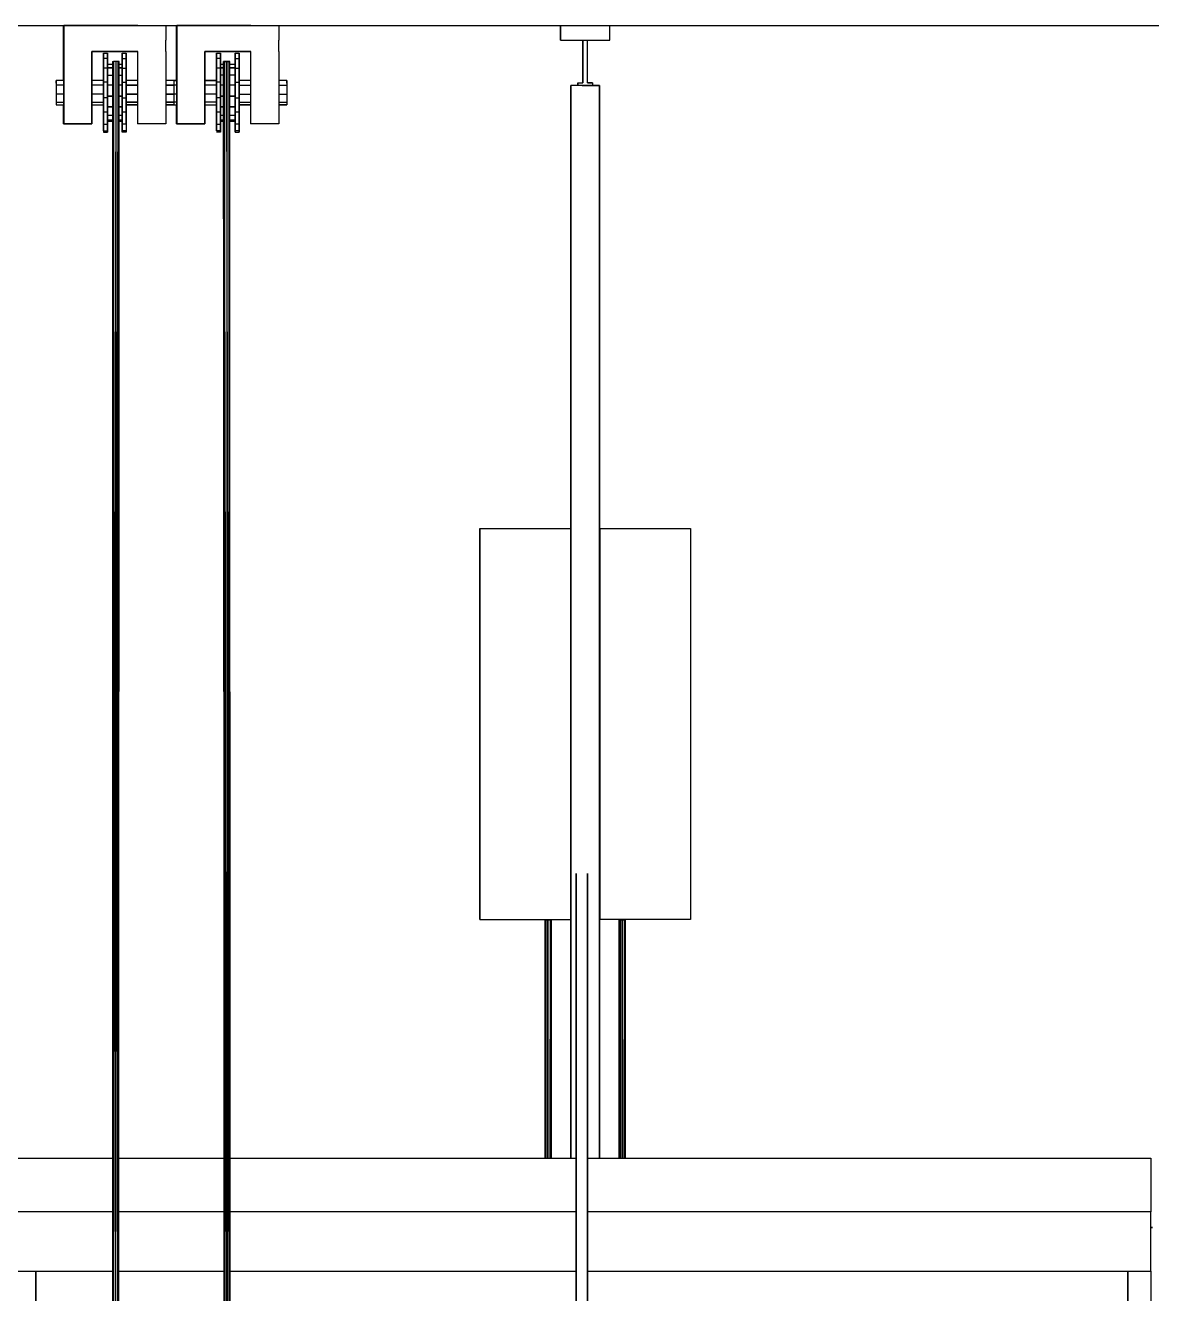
# Model space of a CAD drawing. Extents: x -32 to 51.8, y -51.6 to -5.5.
# Drawn here: x -14.691 to -10.73, y -42.716 to -38.257 of the extents above; entities that cross this region are included whole.
import ezdxf

# ---------------------------------------------------------------- set-up
doc = ezdxf.new("R2010")
doc.units = 0
doc.header["$MEASUREMENT"] = 0
doc.layers.get('0').update_dxf_attribs({"linetype": 'CONTINUOUS'})

msp = doc.modelspace()

# ---------------------------------------------------------------- linework, layer by layer
at = {"linetype": 'ByBlock'}
msp.add_line((-32.0393, -38.2573), (38.5464, -38.2573), dxfattribs=at)
for p, q in [((-14.5566, -38.2573), (-14.5566, -38.3093)), ((-14.5566, -38.3093), (-14.5566, -38.2573)), ((-14.5566, -38.2573), (-14.5557, -38.2573)), ((-14.5557, -38.2573), (-14.5557, -38.2573)), ((-14.5557, -38.2573), (-14.5557, -38.3093)), ((-14.5557, -38.3093), (-14.5557, -38.2573)), ((-14.5557, -38.2573), (-14.457, -38.2573)), ((-14.457, -38.2573), (-14.5557, -38.2573)), ((-14.5557, -38.2573), (-14.5557, -38.2573)), ((-14.457, -38.2573), (-14.2949, -38.2573)), ((-14.2949, -38.2573), (-14.457, -38.2573)), ((-14.2949, -38.2573), (-14.1965, -38.2573)), ((-14.1965, -38.2573), (-14.1965, -38.3093)), ((-14.1594, -38.2573), (-14.1594, -38.3093)), ((-14.1594, -38.3093), (-14.1594, -38.2573)), ((-14.1594, -38.2573), (-14.1585, -38.2573)), ((-14.1585, -38.2573), (-14.1585, -38.2573)), ((-14.1585, -38.2573), (-14.1585, -38.3093)), ((-14.1585, -38.3093), (-14.1585, -38.2573)), ((-14.1585, -38.2573), (-14.0598, -38.2573)), ((-14.0598, -38.2573), (-14.1585, -38.2573)), ((-14.1585, -38.2573), (-14.1585, -38.2573)), ((-14.0598, -38.2573), (-13.8978, -38.2573)), ((-13.8978, -38.2573), (-14.0598, -38.2573)), ((-13.8978, -38.2573), (-13.7994, -38.2573)), ((-13.7994, -38.2573), (-13.7994, -38.3093)), ((-12.8091, -38.2689), (-12.8091, -38.2573)), ((-12.8091, -38.2573), (-12.8091, -38.2689)), ((-12.8091, -38.2573), (-12.8091, -38.2689)), ((-12.8091, -38.2573), (-12.8091, -38.2689)), ((-12.8091, -38.2689), (-12.8091, -38.2573)), ((-12.8091, -38.2689), (-12.8091, -38.2573)), ((-12.6355, -38.2689), (-12.6355, -38.2573)), ((-12.8091, -38.3089), (-12.8091, -38.2689)), ((-12.8091, -38.2689), (-12.8091, -38.3089)), ((-12.8091, -38.2689), (-12.8091, -38.3089)), ((-12.8091, -38.2689), (-12.8091, -38.3089)), ((-12.8091, -38.3089), (-12.8091, -38.2689)), ((-12.8091, -38.3089), (-12.8091, -38.2689)), ((-12.6355, -38.3089), (-12.6355, -38.2689)), ((-14.5566, -38.3493), (-14.5566, -38.3093)), ((-14.5557, -38.3093), (-14.5557, -38.3493)), ((-14.5557, -38.3493), (-14.5557, -38.3093)), ((-14.1965, -38.3493), (-14.1965, -38.3093)), ((-14.1594, -38.3493), (-14.1594, -38.3093)), ((-14.1585, -38.3093), (-14.1585, -38.3493)), ((-14.1585, -38.3493), (-14.1585, -38.3093)), ((-13.7994, -38.3493), (-13.7994, -38.3093)), ((-12.8091, -38.3089), (-12.6355, -38.3089)), ((-12.8091, -38.3089), (-12.8091, -38.3089)), ((-12.8091, -38.3089), (-12.8091, -38.3089)), ((-12.8091, -38.3089), (-12.8091, -38.3089)), ((-12.8091, -38.3089), (-12.8091, -38.3089)), ((-12.8091, -38.3089), (-12.8091, -38.3089)), ((-12.7309, -38.4589), (-12.7309, -38.3089)), ((-12.7309, -38.3089), (-12.7309, -38.4589)), ((-12.7309, -38.4589), (-12.7309, -38.3089)), ((-12.7309, -38.3089), (-12.7309, -38.4589)), ((-12.7309, -38.4589), (-12.7309, -38.3089)), ((-12.7137, -38.4589), (-12.7137, -38.3089)), ((-14.5566, -38.3493), (-14.5566, -38.4515)), ((-14.5566, -38.4515), (-14.5566, -38.3493)), ((-14.5557, -38.3493), (-14.5557, -38.6034)), ((-14.5557, -38.6034), (-14.5557, -38.3493)), ((-14.457, -38.3493), (-14.2961, -38.3493)), ((-14.457, -38.6034), (-14.457, -38.3493)), ((-14.2961, -38.3493), (-14.457, -38.3493)), ((-14.457, -38.3493), (-14.2949, -38.3493)), ((-14.2949, -38.3493), (-14.457, -38.3493)), ((-14.457, -38.3493), (-14.457, -38.6034)), ((-14.4157, -38.3547), (-14.4013, -38.3547)), ((-14.4157, -38.3733), (-14.4157, -38.3547)), ((-14.4157, -38.3598), (-14.4157, -38.3547)), ((-14.4157, -38.3547), (-14.4157, -38.3733)), ((-14.4157, -38.3829), (-14.4157, -38.3598)), ((-14.4157, -38.3598), (-14.4157, -38.3829)), ((-14.4013, -38.3733), (-14.4157, -38.3733)), ((-14.4157, -38.3733), (-14.4157, -38.408)), ((-14.4157, -38.408), (-14.4157, -38.3733)), ((-14.4157, -38.4249), (-14.4157, -38.3829)), ((-14.4157, -38.3829), (-14.4157, -38.3829)), ((-14.4157, -38.3829), (-14.4157, -38.4249)), ((-14.4013, -38.3547), (-14.4013, -38.3733)), ((-14.4013, -38.3733), (-14.4013, -38.3547)), ((-14.4013, -38.3733), (-14.4013, -38.408)), ((-14.4013, -38.408), (-14.4013, -38.3733)), ((-14.3803, -38.3843), (-14.3844, -43.1334)), ((-14.3836, -38.3844), (-14.3844, -43.1334)), ((-14.3836, -38.3844), (-14.3803, -38.3843)), ((-14.3803, -38.3843), (-14.3811, -43.1334)), ((-14.3723, -38.3843), (-14.3811, -43.1334)), ((-14.3723, -38.3843), (-14.3803, -38.3843)), ((-14.3723, -38.3843), (-14.3731, -43.1334)), ((-14.3731, -43.1334), (-14.3644, -38.3843)), ((-14.3644, -38.3843), (-14.3723, -38.3843)), ((-14.3652, -43.1334), (-14.3644, -38.3843)), ((-14.3652, -43.1334), (-14.3611, -38.3844)), ((-14.3611, -38.3844), (-14.3644, -38.3843)), ((-14.3619, -43.1334), (-14.3611, -38.3844)), ((-14.3501, -38.3547), (-14.3357, -38.3547)), ((-14.3501, -38.3733), (-14.3501, -38.3547)), ((-14.3501, -38.3547), (-14.3501, -38.3598)), ((-14.3501, -38.3598), (-14.3501, -38.3547)), ((-14.3501, -38.3547), (-14.3501, -38.3733)), ((-14.3501, -38.3598), (-14.3501, -38.3598)), ((-14.3501, -38.3598), (-14.3501, -38.3829)), ((-14.3501, -38.3829), (-14.3501, -38.3598)), ((-14.3501, -38.3733), (-14.3357, -38.3733)), ((-14.3501, -38.408), (-14.3501, -38.3733)), ((-14.3501, -38.3733), (-14.3501, -38.408)), ((-14.3501, -38.3829), (-14.3501, -38.3829)), ((-14.3501, -38.3934), (-14.3501, -38.3829)), ((-14.3357, -38.3547), (-14.3357, -38.3547)), ((-14.3357, -38.3733), (-14.3357, -38.3547)), ((-14.3357, -38.3547), (-14.3357, -38.3733)), ((-14.3357, -38.408), (-14.3357, -38.3733)), ((-14.3357, -38.3733), (-14.3357, -38.408)), ((-14.2961, -38.3493), (-14.2961, -38.4515)), ((-14.2949, -38.6034), (-14.2949, -38.3493)), ((-14.1965, -38.3493), (-14.1965, -38.6034)), ((-14.1594, -38.3493), (-14.1594, -38.4515)), ((-14.1594, -38.4515), (-14.1594, -38.3493)), ((-14.1585, -38.3493), (-14.1585, -38.6034)), ((-14.1585, -38.6034), (-14.1585, -38.3493)), ((-14.0598, -38.3493), (-13.899, -38.3493)), ((-14.0598, -38.6034), (-14.0598, -38.3493)), ((-13.899, -38.3493), (-14.0598, -38.3493)), ((-14.0598, -38.3493), (-13.8978, -38.3493)), ((-13.8978, -38.3493), (-14.0598, -38.3493)), ((-14.0598, -38.3493), (-14.0598, -38.6034)), ((-14.0185, -38.3547), (-14.0041, -38.3547)), ((-14.0185, -38.3733), (-14.0185, -38.3547)), ((-14.0185, -38.3598), (-14.0185, -38.3547)), ((-14.0185, -38.3547), (-14.0185, -38.3733)), ((-14.0185, -38.3829), (-14.0185, -38.3598)), ((-14.0185, -38.3598), (-14.0185, -38.3829)), ((-14.0041, -38.3733), (-14.0185, -38.3733)), ((-14.0185, -38.3733), (-14.0185, -38.408)), ((-14.0185, -38.408), (-14.0185, -38.3733)), ((-14.0185, -38.4249), (-14.0185, -38.3829)), ((-14.0185, -38.3829), (-14.0185, -38.3829)), ((-14.0185, -38.3829), (-14.0185, -38.4249)), ((-14.0041, -38.3547), (-14.0041, -38.3733)), ((-14.0041, -38.3733), (-14.0041, -38.3547)), ((-14.0041, -38.3733), (-14.0041, -38.408)), ((-14.0041, -38.408), (-14.0041, -38.3733)), ((-13.9937, -38.3844), (-13.9904, -38.3843)), ((-13.9825, -38.3843), (-13.9937, -38.3844)), ((-13.9893, -43.1177), (-13.9937, -38.3844)), ((-13.9937, -38.3844), (-13.9926, -43.1217)), ((-13.9904, -38.3844), (-13.9937, -38.3844)), ((-13.9937, -38.3844), (-13.9825, -38.3845)), ((-13.9712, -38.3844), (-13.9937, -38.3844)), ((-13.9904, -38.3843), (-13.9825, -38.3843)), ((-13.9814, -43.1334), (-13.9904, -38.3844)), ((-13.9904, -38.3844), (-13.9893, -43.1177)), ((-13.9825, -38.3845), (-13.9904, -38.3844)), ((-13.9825, -38.3843), (-13.9712, -38.3844)), ((-13.9825, -38.3843), (-13.9745, -38.3843)), ((-13.9745, -38.3844), (-13.9825, -38.3845)), ((-13.9825, -38.3845), (-13.9712, -38.3844)), ((-13.9735, -43.1068), (-13.9825, -38.3845)), ((-13.9825, -38.3845), (-13.9813, -43.1334)), ((-13.9745, -38.3843), (-13.9712, -38.3844)), ((-13.9734, -43.1068), (-13.9745, -38.3844)), ((-13.9701, -43.1058), (-13.9745, -38.3844)), ((-13.9712, -38.3844), (-13.9745, -38.3844)), ((-13.9701, -43.1058), (-13.9712, -38.3844)), ((-13.953, -38.3547), (-13.9385, -38.3547)), ((-13.953, -38.3733), (-13.953, -38.3547)), ((-13.953, -38.3547), (-13.953, -38.3598)), ((-13.953, -38.3598), (-13.953, -38.3547)), ((-13.953, -38.3547), (-13.953, -38.3733)), ((-13.953, -38.3598), (-13.953, -38.3829)), ((-13.953, -38.3829), (-13.953, -38.3598)), ((-13.953, -38.3733), (-13.9385, -38.3733)), ((-13.953, -38.408), (-13.953, -38.3733)), ((-13.953, -38.3733), (-13.953, -38.408)), ((-13.953, -38.3829), (-13.953, -38.3829)), ((-13.953, -38.3934), (-13.953, -38.3829)), ((-13.9385, -38.3547), (-13.9385, -38.3733)), ((-13.9385, -38.3598), (-13.9385, -38.3547)), ((-13.9385, -38.3733), (-13.9385, -38.3547)), ((-13.9385, -38.3547), (-13.9385, -38.3598)), ((-13.9385, -38.3598), (-13.9385, -38.3829)), ((-13.9385, -38.3733), (-13.9385, -38.408)), ((-13.9385, -38.408), (-13.9385, -38.3733)), ((-13.899, -38.3493), (-13.899, -38.4515)), ((-13.8978, -38.6034), (-13.8978, -38.3493)), ((-13.7994, -38.3493), (-13.7994, -38.6034)), ((-14.4157, -38.408), (-14.4157, -38.4574)), ((-14.4013, -38.408), (-14.4157, -38.408)), ((-14.4157, -38.4574), (-14.4157, -38.408)), ((-14.4157, -38.4515), (-14.4157, -38.4249)), ((-14.4157, -38.4249), (-14.4157, -38.4249)), ((-14.4157, -38.4249), (-14.4157, -38.4515)), ((-14.4013, -38.3934), (-14.3836, -38.3934)), ((-14.4013, -38.4068), (-14.3836, -38.4068)), ((-14.3836, -38.4068), (-14.4013, -38.4068)), ((-14.4013, -38.408), (-14.4013, -38.4574)), ((-14.4013, -38.4574), (-14.4013, -38.408)), ((-14.4013, -38.4319), (-14.3836, -38.4319)), ((-14.3611, -38.3934), (-14.3501, -38.3934)), ((-14.3611, -38.4068), (-14.3501, -38.4068)), ((-14.3501, -38.4068), (-14.3611, -38.4068)), ((-14.3611, -38.4319), (-14.3501, -38.4319)), ((-14.3501, -38.3934), (-14.3501, -38.4068)), ((-14.3501, -38.3971), (-14.3501, -38.3934)), ((-14.3501, -38.4068), (-14.3501, -38.4319)), ((-14.3501, -38.408), (-14.3357, -38.408)), ((-14.3501, -38.4574), (-14.3501, -38.408)), ((-14.3501, -38.408), (-14.3501, -38.4574)), ((-14.3501, -38.4249), (-14.3501, -38.4249)), ((-14.3357, -38.4574), (-14.3357, -38.408)), ((-14.3357, -38.408), (-14.3357, -38.4574)), ((-14.0185, -38.408), (-14.0185, -38.4574)), ((-14.0041, -38.408), (-14.0185, -38.408)), ((-14.0185, -38.4574), (-14.0185, -38.408)), ((-14.0185, -38.4515), (-14.0185, -38.4249)), ((-14.0185, -38.4249), (-14.0185, -38.4249)), ((-14.0185, -38.4249), (-14.0185, -38.4515)), ((-14.0041, -38.3934), (-13.9937, -38.3934)), ((-14.0041, -38.4068), (-13.9937, -38.4068)), ((-13.9937, -38.4068), (-14.0041, -38.4068)), ((-14.0041, -38.408), (-14.0041, -38.4574)), ((-14.0041, -38.4574), (-14.0041, -38.408)), ((-13.9937, -38.4319), (-14.0041, -38.4319)), ((-13.9712, -38.3934), (-13.953, -38.3934)), ((-13.9712, -38.4068), (-13.953, -38.4068)), ((-13.953, -38.4068), (-13.9712, -38.4068)), ((-13.953, -38.4319), (-13.9712, -38.4319)), ((-13.953, -38.3934), (-13.953, -38.4068)), ((-13.953, -38.4068), (-13.953, -38.3934)), ((-13.953, -38.4068), (-13.953, -38.4068)), ((-13.953, -38.4068), (-13.953, -38.4319)), ((-13.953, -38.4319), (-13.953, -38.4068)), ((-13.953, -38.408), (-13.9385, -38.408)), ((-13.953, -38.4574), (-13.953, -38.408)), ((-13.953, -38.408), (-13.953, -38.4574)), ((-13.953, -38.4249), (-13.953, -38.4249)), ((-13.953, -38.4675), (-13.953, -38.4319)), ((-13.9385, -38.408), (-13.9385, -38.4574)), ((-13.9385, -38.4574), (-13.9385, -38.408)), ((-14.5823, -38.4601), (-14.5823, -38.4515)), ((-14.5823, -38.4515), (-14.5823, -38.4678)), ((-14.5557, -38.4515), (-14.5823, -38.4515)), ((-14.5823, -38.4678), (-14.5823, -38.4993)), ((-14.5557, -38.4678), (-14.5823, -38.4678)), ((-14.4157, -38.4515), (-14.457, -38.4515)), ((-14.4157, -38.4678), (-14.457, -38.4678)), ((-14.4157, -38.4678), (-14.4157, -38.4515)), ((-14.4157, -38.4574), (-14.4157, -38.5117)), ((-14.4013, -38.4574), (-14.4157, -38.4574)), ((-14.4157, -38.5117), (-14.4157, -38.4574)), ((-14.4157, -38.4993), (-14.4157, -38.4678)), ((-14.4157, -38.4761), (-14.4157, -38.4761)), ((-14.4013, -38.5117), (-14.4013, -38.4574)), ((-14.4013, -38.4574), (-14.4013, -38.5117)), ((-14.3836, -38.4675), (-14.4013, -38.4675)), ((-14.3501, -38.4675), (-14.3611, -38.4675)), ((-14.3501, -38.4574), (-14.3357, -38.4574)), ((-14.3501, -38.5117), (-14.3501, -38.4574)), ((-14.3501, -38.4574), (-14.3501, -38.5117)), ((-14.2949, -38.4515), (-14.3357, -38.4515)), ((-14.3357, -38.5117), (-14.3357, -38.4574)), ((-14.3357, -38.4574), (-14.3357, -38.5117)), ((-14.2949, -38.4678), (-14.3357, -38.4678)), ((-14.3357, -38.4678), (-14.2949, -38.4678)), ((-14.1687, -38.4515), (-14.1965, -38.4515)), ((-14.1687, -38.4678), (-14.1965, -38.4678)), ((-14.1965, -38.4678), (-14.1687, -38.4678)), ((-14.1687, -38.4515), (-14.1687, -38.4678)), ((-14.1687, -38.4515), (-14.1585, -38.4515)), ((-14.1585, -38.4515), (-14.1687, -38.4515)), ((-14.1687, -38.4678), (-14.1687, -38.4993)), ((-14.1585, -38.4678), (-14.1687, -38.4678)), ((-14.0598, -38.4515), (-14.0185, -38.4515)), ((-14.0185, -38.4515), (-14.0598, -38.4515)), ((-14.0185, -38.4678), (-14.0598, -38.4678)), ((-14.0185, -38.4515), (-14.0185, -38.4678)), ((-14.0185, -38.4515), (-14.0185, -38.4515)), ((-14.0185, -38.4678), (-14.0185, -38.4515)), ((-14.0185, -38.4515), (-14.0185, -38.4515)), ((-14.0185, -38.4574), (-14.0185, -38.5117)), ((-14.0041, -38.4574), (-14.0185, -38.4574)), ((-14.0185, -38.5117), (-14.0185, -38.4574)), ((-14.0185, -38.4993), (-14.0185, -38.4678)), ((-14.0185, -38.4761), (-14.0185, -38.4761)), ((-14.0041, -38.5117), (-14.0041, -38.4574)), ((-14.0041, -38.4574), (-14.0041, -38.5117)), ((-13.9937, -38.4675), (-14.0041, -38.4675)), ((-13.953, -38.4675), (-13.9712, -38.4675)), ((-13.953, -38.4574), (-13.9385, -38.4574)), ((-13.953, -38.5117), (-13.953, -38.4574)), ((-13.953, -38.4574), (-13.953, -38.5117)), ((-13.953, -38.5067), (-13.953, -38.4675)), ((-13.8978, -38.4515), (-13.9385, -38.4515)), ((-13.9385, -38.4574), (-13.9385, -38.5117)), ((-13.9385, -38.5117), (-13.9385, -38.4574)), ((-13.9385, -38.4678), (-13.8978, -38.4678)), ((-13.7715, -38.4515), (-13.7994, -38.4515)), ((-13.7994, -38.4678), (-13.7715, -38.4678)), ((-13.7715, -38.4515), (-13.7715, -38.4678)), ((-13.7715, -38.4601), (-13.7715, -38.4515)), ((-13.7715, -38.4678), (-13.7715, -38.4993)), ((-12.7723, -38.4689), (-12.7723, -38.4689)), ((-12.7723, -38.4689), (-12.7723, -38.4689)), ((-12.7723, -38.4689), (-12.7723, -42.2401)), ((-12.7723, -42.2401), (-12.7723, -38.4689)), ((-12.7723, -42.2401), (-12.7723, -38.4689)), ((-12.7323, -38.4689), (-12.7723, -38.4689)), ((-12.7723, -38.4689), (-12.7723, -38.4689)), ((-12.7723, -42.2401), (-12.7723, -38.4689)), ((-12.7723, -42.2401), (-12.7723, -38.4689)), ((-12.7482, -38.4689), (-12.7482, -38.4589)), ((-12.7482, -38.4589), (-12.7309, -38.4589)), ((-12.7482, -38.4589), (-12.7482, -38.4589)), ((-12.7482, -38.4589), (-12.7482, -38.4689)), ((-12.7482, -38.4589), (-12.7482, -38.4589)), ((-12.7482, -38.4589), (-12.7482, -38.4589)), ((-12.7482, -38.4589), (-12.7482, -38.4689)), ((-12.7482, -38.4689), (-12.7482, -38.4589)), ((-12.7482, -38.4589), (-12.7482, -38.4589)), ((-12.7482, -38.4589), (-12.7482, -38.4589)), ((-12.7482, -38.4589), (-12.7482, -38.4589)), ((-12.7482, -38.4689), (-12.7482, -38.4589)), ((-12.7482, -38.4589), (-12.7482, -38.4589)), ((-12.7482, -38.4589), (-12.7482, -38.4689)), ((-12.7482, -38.4589), (-12.7482, -38.4689)), ((-12.7482, -38.4689), (-12.7482, -38.4589)), ((-12.7123, -38.4689), (-12.7323, -38.4689)), ((-12.7323, -38.4689), (-12.7123, -38.4689)), ((-12.7137, -38.4589), (-12.6965, -38.4589)), ((-12.7137, -38.4589), (-12.6965, -38.4589)), ((-12.6965, -38.4589), (-12.7137, -38.4589)), ((-12.7137, -38.4589), (-12.6965, -38.4589)), ((-12.6965, -38.4589), (-12.7137, -38.4589)), ((-12.6723, -38.4689), (-12.7123, -38.4689)), ((-12.7123, -38.4689), (-12.6723, -38.4689)), ((-12.6965, -38.4589), (-12.6965, -38.4689)), ((-12.6723, -38.4689), (-12.6723, -42.2401)), ((-12.6723, -42.2401), (-12.6723, -38.4689)), ((-14.5823, -38.4993), (-14.5823, -38.5277)), ((-14.5557, -38.4993), (-14.5823, -38.4993)), ((-14.4157, -38.4993), (-14.457, -38.4993)), ((-14.4157, -38.5277), (-14.4157, -38.4993)), ((-14.4157, -38.5117), (-14.4157, -38.5629)), ((-14.4013, -38.5117), (-14.4157, -38.5117)), ((-14.4157, -38.5629), (-14.4157, -38.5117)), ((-14.3836, -38.5067), (-14.4013, -38.5067)), ((-14.4013, -38.5067), (-14.3836, -38.5067)), ((-14.4013, -38.5629), (-14.4013, -38.5117)), ((-14.4013, -38.5117), (-14.4013, -38.5629)), ((-14.3501, -38.5067), (-14.3611, -38.5067)), ((-14.3611, -38.5067), (-14.3501, -38.5067)), ((-14.3501, -38.5117), (-14.3357, -38.5117)), ((-14.3501, -38.5629), (-14.3501, -38.5117)), ((-14.3501, -38.5117), (-14.3501, -38.5629)), ((-14.3357, -38.4993), (-14.2949, -38.4993)), ((-14.2949, -38.4993), (-14.3357, -38.4993)), ((-14.3357, -38.5629), (-14.3357, -38.5117)), ((-14.3357, -38.5117), (-14.3357, -38.5629)), ((-14.1965, -38.4993), (-14.1687, -38.4993)), ((-14.1687, -38.4993), (-14.1965, -38.4993)), ((-14.1687, -38.4993), (-14.1687, -38.5277)), ((-14.1585, -38.4993), (-14.1687, -38.4993)), ((-14.0185, -38.4993), (-14.0598, -38.4993)), ((-14.0185, -38.5277), (-14.0185, -38.4993)), ((-14.0185, -38.5117), (-14.0185, -38.5629)), ((-14.0041, -38.5117), (-14.0185, -38.5117)), ((-14.0185, -38.5629), (-14.0185, -38.5117)), ((-13.9937, -38.5067), (-14.0041, -38.5067)), ((-14.0041, -38.5067), (-13.9937, -38.5067)), ((-14.0041, -38.5629), (-14.0041, -38.5117)), ((-14.0041, -38.5117), (-14.0041, -38.5629)), ((-13.953, -38.5067), (-13.9712, -38.5067)), ((-13.9712, -38.5067), (-13.953, -38.5067)), ((-13.953, -38.5067), (-13.953, -38.5067)), ((-13.953, -38.5437), (-13.953, -38.5067)), ((-13.953, -38.5117), (-13.9385, -38.5117)), ((-13.953, -38.5629), (-13.953, -38.5117)), ((-13.953, -38.5117), (-13.953, -38.5629)), ((-13.9385, -38.4993), (-13.8978, -38.4993)), ((-13.9385, -38.5117), (-13.9385, -38.5629)), ((-13.9385, -38.5629), (-13.9385, -38.5117)), ((-13.7994, -38.4993), (-13.7715, -38.4993)), ((-13.7715, -38.4993), (-13.7715, -38.5277)), ((-14.5823, -38.5277), (-14.5823, -38.5362)), ((-14.5823, -38.5277), (-14.5557, -38.5277)), ((-14.5823, -38.5362), (-14.5557, -38.5362)), ((-14.5566, -38.5362), (-14.5566, -38.6034)), ((-14.5566, -38.6034), (-14.5566, -38.5362)), ((-14.457, -38.5277), (-14.4157, -38.5277)), ((-14.457, -38.5362), (-14.4157, -38.5362)), ((-14.4157, -38.5362), (-14.4157, -38.5277)), ((-14.4157, -38.5304), (-14.4157, -38.5304)), ((-14.4157, -38.5798), (-14.4157, -38.5362)), ((-14.4157, -38.5362), (-14.4157, -38.5798)), ((-14.4157, -38.5629), (-14.4157, -38.6049)), ((-14.4013, -38.5629), (-14.4157, -38.5629)), ((-14.4157, -38.6049), (-14.4157, -38.5629)), ((-14.4013, -38.5437), (-14.3836, -38.5437)), ((-14.3836, -38.5437), (-14.4013, -38.5437)), ((-14.4013, -38.6049), (-14.4013, -38.5629)), ((-14.4013, -38.5629), (-14.4013, -38.6049)), ((-14.3611, -38.5437), (-14.3501, -38.5437)), ((-14.3501, -38.5437), (-14.3611, -38.5437)), ((-14.3357, -38.5629), (-14.3501, -38.5629)), ((-14.3501, -38.5629), (-14.3501, -38.6049)), ((-14.3501, -38.6049), (-14.3501, -38.5629)), ((-14.3357, -38.5277), (-14.2949, -38.5277)), ((-14.2949, -38.5277), (-14.3357, -38.5277)), ((-14.2949, -38.5362), (-14.3357, -38.5362)), ((-14.3357, -38.5362), (-14.2949, -38.5362)), ((-14.3357, -38.6049), (-14.3357, -38.5629)), ((-14.3357, -38.5629), (-14.3357, -38.6049)), ((-14.2961, -38.5362), (-14.2961, -38.6034)), ((-14.1965, -38.5277), (-14.1687, -38.5277)), ((-14.1687, -38.5277), (-14.1965, -38.5277)), ((-14.1687, -38.5362), (-14.1965, -38.5362)), ((-14.1965, -38.5362), (-14.1687, -38.5362)), ((-14.1687, -38.5277), (-14.1687, -38.5362)), ((-14.1585, -38.5277), (-14.1687, -38.5277)), ((-14.1687, -38.5362), (-14.1585, -38.5362)), ((-14.1594, -38.5362), (-14.1594, -38.6034)), ((-14.1594, -38.6034), (-14.1594, -38.5362)), ((-14.0185, -38.5277), (-14.0598, -38.5277)), ((-14.0598, -38.5362), (-14.0185, -38.5362)), ((-14.0185, -38.5362), (-14.0185, -38.5277)), ((-14.0185, -38.5304), (-14.0185, -38.5304)), ((-14.0185, -38.5798), (-14.0185, -38.5362)), ((-14.0185, -38.5362), (-14.0185, -38.5798)), ((-14.0185, -38.5629), (-14.0185, -38.6049)), ((-14.0041, -38.5629), (-14.0185, -38.5629)), ((-14.0185, -38.6049), (-14.0185, -38.5629)), ((-13.9937, -38.5437), (-14.0041, -38.5437)), ((-14.0041, -38.5437), (-13.9937, -38.5437)), ((-14.0041, -38.6049), (-14.0041, -38.5629)), ((-14.0041, -38.5629), (-14.0041, -38.6049)), ((-13.953, -38.5437), (-13.9712, -38.5437)), ((-13.9712, -38.5437), (-13.953, -38.5437)), ((-13.953, -38.5437), (-13.953, -38.5437)), ((-13.953, -38.5437), (-13.953, -38.574)), ((-13.953, -38.574), (-13.953, -38.5437)), ((-13.9385, -38.5629), (-13.953, -38.5629)), ((-13.953, -38.5629), (-13.953, -38.6049)), ((-13.953, -38.6049), (-13.953, -38.5629)), ((-13.9385, -38.5277), (-13.8978, -38.5277)), ((-13.9385, -38.5362), (-13.9385, -38.5798)), ((-13.8978, -38.5362), (-13.9385, -38.5362)), ((-13.9385, -38.5362), (-13.8978, -38.5362)), ((-13.9385, -38.5629), (-13.9385, -38.6049)), ((-13.9385, -38.6049), (-13.9385, -38.5629)), ((-13.899, -38.5362), (-13.899, -38.6034)), ((-13.7994, -38.5277), (-13.7715, -38.5277)), ((-13.7715, -38.5362), (-13.7994, -38.5362)), ((-13.7994, -38.5362), (-13.7715, -38.5362)), ((-13.7715, -38.5277), (-13.7715, -38.5362)), ((-14.5566, -38.6034), (-14.5557, -38.6034)), ((-14.5557, -38.6034), (-14.5557, -38.6034)), ((-14.5557, -38.6034), (-14.457, -38.6034)), ((-14.5557, -38.6034), (-14.5557, -38.6034)), ((-14.457, -38.6034), (-14.5557, -38.6034)), ((-14.4157, -38.6145), (-14.4157, -38.5798)), ((-14.4157, -38.5798), (-14.4157, -38.5798)), ((-14.4157, -38.5798), (-14.4157, -38.6145)), ((-14.4157, -38.6049), (-14.4157, -38.628)), ((-14.4157, -38.6049), (-14.4013, -38.6049)), ((-14.4157, -38.628), (-14.4157, -38.6049)), ((-14.4157, -38.628), (-14.4157, -38.6145)), ((-14.4157, -38.6145), (-14.4157, -38.6145)), ((-14.3836, -38.574), (-14.4013, -38.574)), ((-14.4013, -38.5907), (-14.3836, -38.5907)), ((-14.3836, -38.5907), (-14.4013, -38.5907)), ((-14.4013, -38.5944), (-14.3836, -38.5944)), ((-14.4013, -38.628), (-14.4013, -38.6049)), ((-14.4013, -38.6049), (-14.4013, -38.628)), ((-14.3501, -38.574), (-14.3611, -38.574)), ((-14.3611, -38.5907), (-14.3501, -38.5907)), ((-14.3501, -38.5907), (-14.3611, -38.5907)), ((-14.3611, -38.5944), (-14.3501, -38.5944)), ((-14.3501, -38.574), (-14.3501, -38.5907)), ((-14.3501, -38.5798), (-14.3501, -38.5798)), ((-14.3501, -38.5907), (-14.3501, -38.5944)), ((-14.3501, -38.6145), (-14.3501, -38.5944)), ((-14.3501, -38.5944), (-14.3501, -38.6145)), ((-14.3501, -38.6049), (-14.3501, -38.628)), ((-14.3357, -38.6049), (-14.3501, -38.6049)), ((-14.3501, -38.628), (-14.3501, -38.6049)), ((-14.3501, -38.6145), (-14.3501, -38.6145)), ((-14.3501, -38.6145), (-14.3501, -38.628)), ((-14.3501, -38.6331), (-14.3501, -38.6145)), ((-14.3357, -38.6049), (-14.3357, -38.628)), ((-14.2949, -38.6034), (-14.2961, -38.6034)), ((-14.1965, -38.6034), (-14.2949, -38.6034)), ((-14.1594, -38.6034), (-14.1585, -38.6034)), ((-14.1585, -38.6034), (-14.1585, -38.6034)), ((-14.1585, -38.6034), (-14.0598, -38.6034)), ((-14.1585, -38.6034), (-14.1585, -38.6034)), ((-14.0598, -38.6034), (-14.1585, -38.6034)), ((-14.0598, -38.6034), (-14.061, -38.6034)), ((-14.0185, -38.6145), (-14.0185, -38.5798)), ((-14.0185, -38.5798), (-14.0185, -38.5798)), ((-14.0185, -38.5798), (-14.0185, -38.6145)), ((-14.0185, -38.6049), (-14.0185, -38.628)), ((-14.0185, -38.6049), (-14.0041, -38.6049)), ((-14.0185, -38.628), (-14.0185, -38.6145)), ((-14.0185, -38.6145), (-14.0185, -38.6145)), ((-13.9937, -38.574), (-14.0041, -38.574)), ((-13.9937, -38.5907), (-14.0041, -38.5907)), ((-14.0041, -38.5907), (-13.9937, -38.5907)), ((-14.0041, -38.5944), (-13.9937, -38.5944)), ((-14.0041, -38.628), (-14.0041, -38.6049)), ((-14.0041, -38.6049), (-14.0041, -38.628)), ((-13.953, -38.574), (-13.9712, -38.574)), ((-13.953, -38.5907), (-13.9712, -38.5907)), ((-13.9712, -38.5907), (-13.953, -38.5907)), ((-13.9712, -38.5944), (-13.953, -38.5944)), ((-13.953, -38.574), (-13.953, -38.5907)), ((-13.953, -38.5907), (-13.953, -38.574)), ((-13.953, -38.5798), (-13.953, -38.5798)), ((-13.953, -38.5907), (-13.953, -38.5907)), ((-13.953, -38.5907), (-13.953, -38.5944)), ((-13.953, -38.5944), (-13.953, -38.5907)), ((-13.953, -38.6145), (-13.953, -38.5944)), ((-13.953, -38.6049), (-13.953, -38.628)), ((-13.9385, -38.6049), (-13.953, -38.6049)), ((-13.953, -38.628), (-13.953, -38.6049)), ((-13.953, -38.6331), (-13.953, -38.6145)), ((-13.953, -38.6145), (-13.953, -38.6145)), ((-13.953, -38.6145), (-13.953, -38.6331)), ((-13.9385, -38.5798), (-13.9385, -38.6145)), ((-13.9385, -38.6049), (-13.9385, -38.628)), ((-13.9385, -38.628), (-13.9385, -38.6049)), ((-13.9385, -38.6145), (-13.9385, -38.6331)), ((-13.8978, -38.6034), (-13.899, -38.6034)), ((-13.7994, -38.6034), (-13.8978, -38.6034)), ((-13.7994, -38.6034), (-13.8003, -38.6034)), ((-14.4157, -38.628), (-14.4157, -38.6331)), ((-14.4157, -38.628), (-14.4013, -38.628)), ((-14.4157, -38.6331), (-14.4013, -38.6331)), ((-14.4013, -38.6331), (-14.4013, -38.628)), ((-14.4013, -38.628), (-14.4013, -38.6331)), ((-14.3501, -38.628), (-14.3501, -38.6331)), ((-14.3357, -38.628), (-14.3501, -38.628)), ((-14.3501, -38.628), (-14.3357, -38.628)), ((-14.3501, -38.6331), (-14.3501, -38.628)), ((-14.3357, -38.6331), (-14.3501, -38.6331)), ((-14.3357, -38.6331), (-14.3357, -38.6279)), ((-14.3357, -38.628), (-14.3357, -38.6331)), ((-14.3357, -38.6331), (-14.3357, -38.6331)), ((-14.0185, -38.628), (-14.0041, -38.628)), ((-14.0041, -38.628), (-14.0185, -38.628)), ((-14.0041, -38.6331), (-14.0185, -38.6331)), ((-14.0041, -38.6331), (-14.0041, -38.628)), ((-14.0041, -38.628), (-14.0041, -38.628)), ((-14.0041, -38.628), (-14.0041, -38.6331)), ((-13.953, -38.628), (-13.953, -38.6331)), ((-13.9385, -38.628), (-13.953, -38.628)), ((-13.953, -38.6331), (-13.953, -38.628)), ((-13.953, -38.6331), (-13.9385, -38.6331)), ((-13.9385, -38.6331), (-13.9385, -38.628)), ((-13.9385, -38.628), (-13.9385, -38.6331)), ((-13.0922, -41.4009), (-13.0922, -40.0267)), ((-13.0922, -40.0267), (-13.0922, -41.4009)), ((-13.0922, -40.0267), (-13.0922, -40.0267)), ((-13.0922, -41.4009), (-13.0922, -40.0267)), ((-13.0922, -40.0267), (-12.7742, -40.0267)), ((-13.0922, -40.0267), (-13.0922, -40.0267)), ((-12.7742, -40.0267), (-12.7742, -41.4009)), ((-12.7742, -40.0267), (-12.7742, -41.4009)), ((-12.6704, -40.0267), (-12.3524, -40.0267)), ((-12.6704, -41.4009), (-12.6704, -40.0267)), ((-12.6704, -40.0267), (-12.6704, -40.0267)), ((-12.6704, -41.4009), (-12.6704, -40.0267)), ((-12.6704, -40.0267), (-12.6704, -41.4009)), ((-12.6704, -40.0267), (-12.6704, -40.0267)), ((-12.3524, -40.0267), (-12.3524, -41.4009)), ((-12.7536, -43.1207), (-12.7536, -41.2391)), ((-12.7536, -41.2391), (-12.7536, -43.1207)), ((-12.714, -43.1207), (-12.714, -41.2391)), ((-12.714, -41.2391), (-12.714, -43.1207)), ((-12.7536, -41.2813), (-12.7536, -43.0952)), ((-13.0922, -41.4009), (-13.0922, -41.4009)), ((-13.0922, -41.4009), (-13.0922, -41.4009)), ((-13.0922, -41.4009), (-12.7742, -41.4009)), ((-12.8643, -41.4009), (-12.8643, -41.4009)), ((-12.8643, -41.4009), (-12.8643, -42.2401)), ((-12.8643, -41.4009), (-12.861, -41.4025)), ((-12.8614, -42.2401), (-12.861, -41.4025)), ((-12.861, -41.4025), (-12.861, -41.4009)), ((-12.861, -41.4025), (-12.8577, -41.4009)), ((-12.861, -41.4025), (-12.861, -42.2401)), ((-12.861, -41.4025), (-12.853, -41.4032)), ((-12.8451, -41.4025), (-12.861, -41.4025)), ((-12.854, -42.2401), (-12.853, -41.4032)), ((-12.853, -41.4032), (-12.8451, -41.4025)), ((-12.853, -41.4032), (-12.853, -42.2401)), ((-12.8484, -41.4009), (-12.8451, -41.4025)), ((-12.8451, -41.4025), (-12.846, -42.2401)), ((-12.8451, -41.4025), (-12.8451, -41.4009)), ((-12.8451, -41.4025), (-12.8418, -41.4009)), ((-12.8451, -41.4025), (-12.8451, -42.2401)), ((-12.8418, -41.4009), (-12.8422, -42.2401)), ((-12.8418, -42.2401), (-12.8418, -41.4009)), ((-12.8418, -41.4009), (-12.8418, -41.4009)), ((-12.3524, -41.4009), (-12.6704, -41.4009)), ((-12.6704, -41.4009), (-12.6704, -41.4009)), ((-12.6704, -41.4009), (-12.6704, -41.4009)), ((-12.6028, -41.4009), (-12.5995, -41.4025)), ((-12.6024, -42.2401), (-12.6028, -41.4009)), ((-12.6028, -41.4009), (-12.6028, -41.4009)), ((-12.6028, -42.2401), (-12.6028, -41.4009)), ((-12.5995, -41.4025), (-12.5995, -41.4009)), ((-12.5995, -41.4025), (-12.5962, -41.4009)), ((-12.5995, -42.2401), (-12.5995, -41.4025)), ((-12.5995, -41.4025), (-12.5986, -42.2401)), ((-12.5995, -41.4025), (-12.5916, -41.4032)), ((-12.5836, -41.4025), (-12.5995, -41.4025)), ((-12.5916, -41.4032), (-12.5836, -41.4025)), ((-12.5916, -42.2401), (-12.5916, -41.4032)), ((-12.5916, -41.4032), (-12.5906, -42.2401)), ((-12.5869, -41.4009), (-12.5836, -41.4025)), ((-12.5836, -41.4025), (-12.5803, -41.4009)), ((-12.5836, -41.4009), (-12.5836, -41.4025)), ((-12.5836, -42.2401), (-12.5836, -41.4025)), ((-12.5836, -41.4025), (-12.5832, -42.2401)), ((-12.5803, -41.4009), (-12.5803, -41.4009)), ((-12.5803, -42.2401), (-12.5803, -41.4009)), ((-14.7272, -42.2401), (-14.3842, -42.2401)), ((-14.3617, -42.2401), (-13.9928, -42.2401)), ((-13.9703, -42.2401), (-12.7536, -42.2401)), ((-12.714, -42.2401), (-10.7338, -42.2401)), ((-10.7338, -42.2401), (-10.7338, -42.429)), ((-14.3843, -42.429), (-14.7272, -42.429)), ((-13.9928, -42.429), (-14.3618, -42.429)), ((-12.7536, -42.429), (-13.9703, -42.429)), ((-10.7338, -42.429), (-12.714, -42.429)), ((-10.7338, -42.6379), (-10.7338, -42.429)), ((-10.7338, -42.4833), (-10.7272, -42.4833)), ((-10.7272, -42.4833), (-10.7338, -42.4833)), ((-12.7536, -43.0952), (-12.7536, -42.5372)), ((-14.7272, -42.6379), (-14.3843, -42.6379)), ((-14.6538, -42.6379), (-14.6538, -42.8292)), ((-14.6538, -42.8592), (-14.6538, -42.6379)), ((-14.6538, -42.6379), (-14.6538, -42.8592)), ((-14.3618, -42.6379), (-13.9927, -42.6379)), ((-13.9702, -42.6379), (-12.7536, -42.6379)), ((-12.7536, -42.6379), (-12.7536, -43.1375)), ((-12.714, -42.6379), (-10.7338, -42.6379)), ((-10.8138, -42.8592), (-10.8138, -42.6379)), ((-10.8138, -42.6379), (-10.8138, -42.8292)), ((-10.8138, -42.6379), (-10.8138, -42.8592)), ((-10.8138, -42.8292), (-10.8138, -42.6379)), ((-10.7338, -42.6379), (-10.7338, -42.8592)), ((-10.7338, -42.6379), (-10.7338, -42.7353))]:
    msp.add_line(p, q)

doc.saveas('drawing.dxf')
